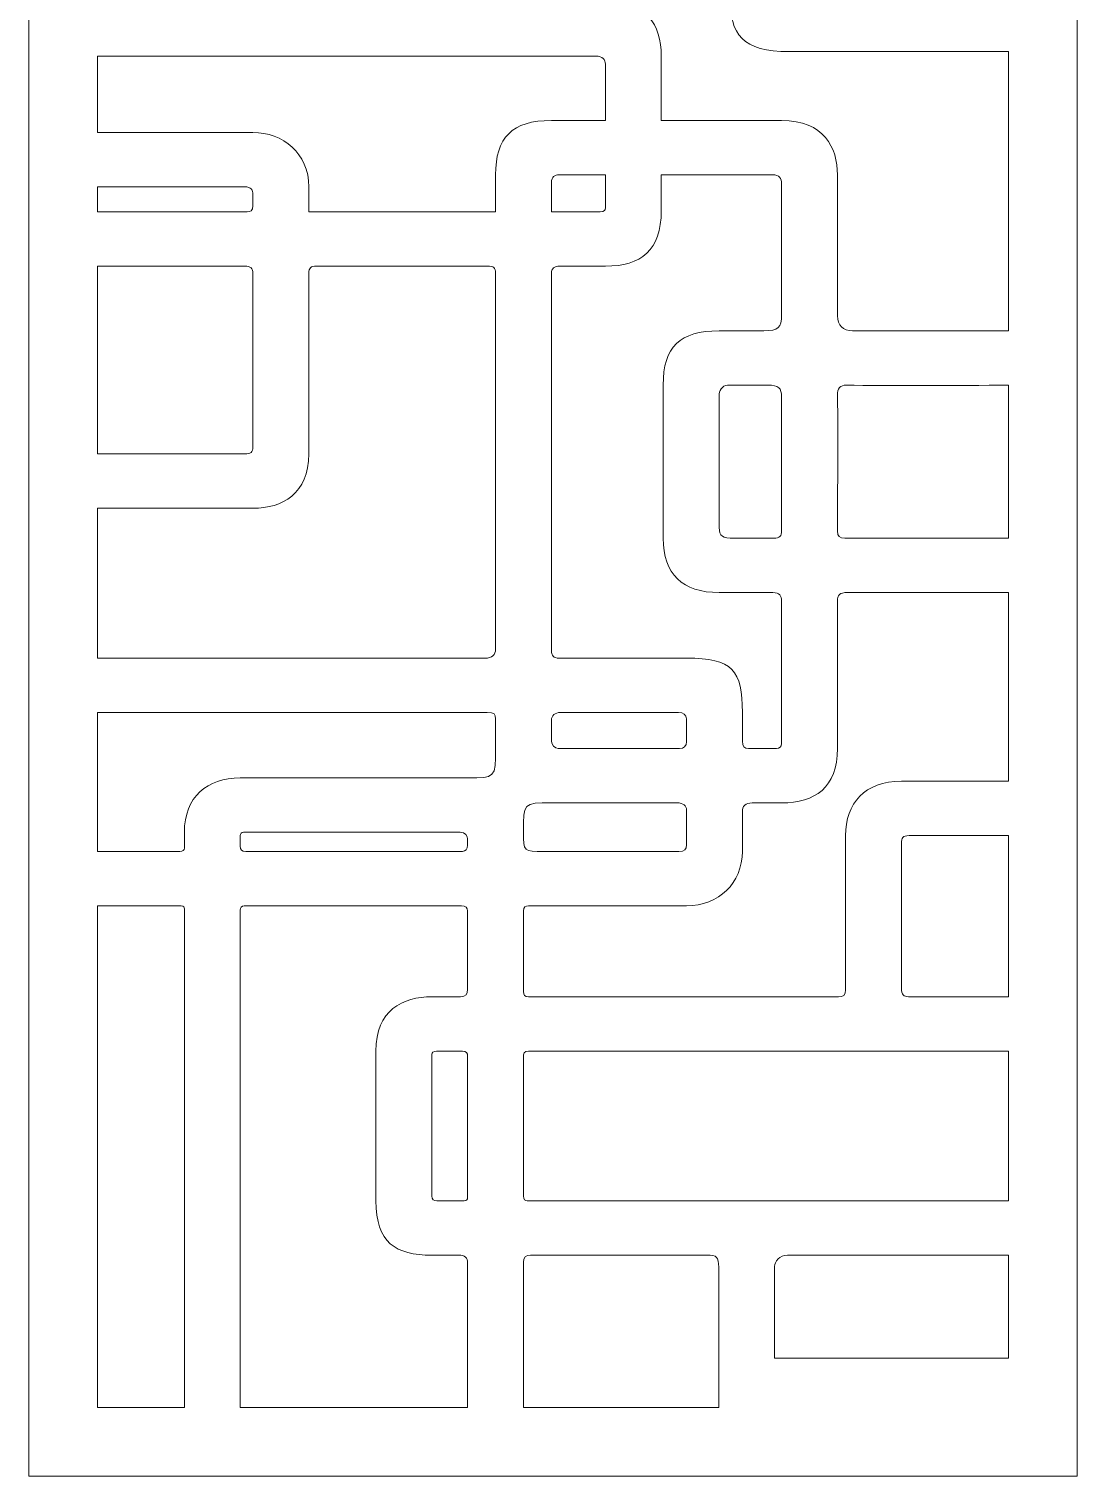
# Model space of a CAD drawing. Header units: centimetres. Extents: x -9.5 to 9.6, y -13.2 to 12.8.
# Drawn here: x 0.57 to 9.58, y -13.15 to -0.71 of the extents above; entities that cross this region are included whole.
import ezdxf

# ---------------------------------------------------------------- set-up
doc = ezdxf.new("R2010")
doc.units = ezdxf.units.CM
doc.header["$MEASUREMENT"] = 0
doc.layers.add('layer 1', color=7, linetype='Continuous')

msp = doc.modelspace()

# ---------------------------------------------------------------- linework, layer by layer
at = {"layer": 'layer 1', "color": 242, "lineweight": 20}
for points, knots in [([(0.57252, 12.79005), (0.57252, 12.79005), (9.57716, 12.79005), (9.57716, 12.79005), (9.57716, 12.79005), (9.57716, 12.79005), (9.57716, -13.15187), (9.57716, -13.15187), (9.57716, -13.15187), (9.57716, -13.15187), (0.57252, -13.15187), (0.57252, -13.15187), (0.57252, -13.15187), (0.57252, -13.15187), (0.57252, 12.79005), (0.57252, 12.79005)], [0, 0, 0, 0, 0.2, 0.2, 0.2, 0.2, 0.4, 0.4, 0.4, 0.4, 0.6, 0.6, 0.6, 0.6, 1, 1, 1, 1]), ([(8.98757, -0.90946), (8.98757, -0.90946), (7.10527, -0.90946), (7.10527, -0.90946), (7.10527, -0.90946), (6.70032, -0.90946), (6.59599, -0.76374), (6.59599, -0.44222), (6.59599, -0.44222), (6.59599, -0.15762), (6.59599, 0.12697), (6.59599, 0.41157), (6.59599, 0.41157), (6.59599, 0.42917), (6.58438, 0.44302), (6.56575, 0.44302), (6.56575, 0.44302), (6.03438, 0.44302), (5.50301, 0.44302), (4.97164, 0.44302), (4.97164, 0.44302), (4.9373, 0.44302), (4.91925, 0.41781), (4.91925, 0.38526), (4.91925, 0.38526), (4.91925, 0.1145), (4.91925, -0.15625), (4.91925, -0.42701), (4.91925, -0.42701), (4.91925, -0.46278), (4.93861, -0.48116), (4.9713, -0.48116), (4.9713, -0.48116), (5.15583, -0.48116), (5.34037, -0.48116), (5.5249, -0.48116), (5.5249, -0.48116), (5.87609, -0.48116), (6.00493, -0.67309), (6.00493, -0.94841), (6.00493, -0.94841), (6.00493, -1.13275), (6.00493, -1.3171), (6.00493, -1.50144), (6.00493, -1.50144), (6.3494, -1.50144), (6.69388, -1.50144), (7.03835, -1.50144), (7.03835, -1.50144), (7.40421, -1.50144), (7.51838, -1.73458), (7.51838, -1.96869), (7.51838, -1.96869), (7.51838, -2.37251), (7.51838, -2.77632), (7.51838, -3.18014), (7.51838, -3.18014), (7.51838, -3.26301), (7.56697, -3.30919), (7.64872, -3.30919), (7.64872, -3.30919), (7.64872, -3.30919), (8.98757, -3.30919), (8.98757, -3.30919), (8.98757, -3.30919), (8.98757, -3.30919), (8.98757, -0.90946), (8.98757, -0.90946)], [0, 0, 0, 0, 0.05555556, 0.05555556, 0.05555556, 0.05555556, 0.11111111, 0.11111111, 0.11111111, 0.11111111, 0.16666667, 0.16666667, 0.16666667, 0.16666667, 0.22222222, 0.22222222, 0.22222222, 0.22222222, 0.27777778, 0.27777778, 0.27777778, 0.27777778, 0.33333333, 0.33333333, 0.33333333, 0.33333333, 0.38888889, 0.38888889, 0.38888889, 0.38888889, 0.44444444, 0.44444444, 0.44444444, 0.44444444, 0.5, 0.5, 0.5, 0.5, 0.55555556, 0.55555556, 0.55555556, 0.55555556, 0.61111111, 0.61111111, 0.61111111, 0.61111111, 0.66666667, 0.66666667, 0.66666667, 0.66666667, 0.72222222, 0.72222222, 0.72222222, 0.72222222, 0.77777778, 0.77777778, 0.77777778, 0.77777778, 0.83333333, 0.83333333, 0.83333333, 0.83333333, 0.88888889, 0.88888889, 0.88888889, 0.88888889, 1, 1, 1, 1]), ([(1.16211, -1.60469), (1.16211, -1.60469), (2.49738, -1.60469), (2.49738, -1.60469), (2.49738, -1.60469), (2.75153, -1.60469), (2.9774, -1.78163), (2.9774, -2.07193), (2.9774, -2.07193), (2.9774, -2.14344), (2.9774, -2.21494), (2.9774, -2.28645), (2.9774, -2.28645), (3.51204, -2.28645), (4.04667, -2.28645), (4.5813, -2.28645), (4.5813, -2.28645), (4.5813, -2.18053), (4.5813, -2.07461), (4.5813, -1.96869), (4.5813, -1.96869), (4.5813, -1.6495), (4.7219, -1.50144), (5.06133, -1.50144), (5.06133, -1.50144), (5.21585, -1.50144), (5.37038, -1.50144), (5.5249, -1.50144), (5.5249, -1.50144), (5.5249, -1.34014), (5.5249, -1.17884), (5.5249, -1.01754), (5.5249, -1.01754), (5.5249, -0.9786), (5.50069, -0.94841), (5.44098, -0.94841), (5.44098, -0.94841), (5.44098, -0.94841), (1.16211, -0.94841), (1.16211, -0.94841), (1.16211, -0.94841), (1.16211, -0.94841), (1.16211, -1.60469), (1.16211, -1.60469)], [0, 0, 0, 0, 0.08333333, 0.08333333, 0.08333333, 0.08333333, 0.16666667, 0.16666667, 0.16666667, 0.16666667, 0.25, 0.25, 0.25, 0.25, 0.33333333, 0.33333333, 0.33333333, 0.33333333, 0.41666667, 0.41666667, 0.41666667, 0.41666667, 0.5, 0.5, 0.5, 0.5, 0.58333333, 0.58333333, 0.58333333, 0.58333333, 0.66666667, 0.66666667, 0.66666667, 0.66666667, 0.75, 0.75, 0.75, 0.75, 0.83333333, 0.83333333, 0.83333333, 0.83333333, 1, 1, 1, 1]), ([(7.03835, -6.85675), (7.03835, -6.44841), (7.03835, -6.04006), (7.03835, -5.63172), (7.03835, -5.63172), (7.03835, -5.58738), (7.02267, -5.55842), (6.96281, -5.55842), (6.96281, -5.55842), (6.80892, -5.55842), (6.65504, -5.55842), (6.50115, -5.55842), (6.50115, -5.55842), (6.1883, -5.55842), (6.02112, -5.40173), (6.02112, -5.09117), (6.02112, -5.09117), (6.02112, -4.65293), (6.02112, -4.21468), (6.02112, -3.77644), (6.02112, -3.77644), (6.02112, -3.44636), (6.16466, -3.30919), (6.50115, -3.30919), (6.50115, -3.30919), (6.62986, -3.30919), (6.75856, -3.30919), (6.88726, -3.30919), (6.88726, -3.30919), (7.01357, -3.30919), (7.03835, -3.28303), (7.03835, -3.17098), (7.03835, -3.17098), (7.03835, -2.79582), (7.03835, -2.42067), (7.03835, -2.04552), (7.03835, -2.04552), (7.03835, -1.99742), (7.0216, -1.96869), (6.95762, -1.96869), (6.95762, -1.96869), (6.64005, -1.96869), (6.32249, -1.96869), (6.00493, -1.96869), (6.00493, -1.96869), (6.00493, -2.07422), (6.00493, -2.17587), (6.00493, -2.27666), (6.00493, -2.27666), (6.00493, -2.61615), (5.83233, -2.7537), (5.5249, -2.7537), (5.5249, -2.7537), (5.39452, -2.7537), (5.26414, -2.7537), (5.13376, -2.7537), (5.13376, -2.7537), (5.08816, -2.7537), (5.06133, -2.77449), (5.06133, -2.81447), (5.06133, -2.81447), (5.06133, -3.8946), (5.06133, -4.97473), (5.06133, -6.05486), (5.06133, -6.05486), (5.06133, -6.0989), (5.08239, -6.1225), (5.12479, -6.1225), (5.12479, -6.1225), (5.49045, -6.1225), (5.8561, -6.1225), (6.22176, -6.1225), (6.22176, -6.1225), (6.62, -6.1225), (6.70179, -6.22542), (6.70179, -6.58974), (6.70179, -6.58974), (6.70179, -6.67183), (6.70179, -6.75393), (6.70179, -6.83602), (6.70179, -6.83602), (6.70179, -6.87926), (6.71943, -6.8988), (6.75438, -6.8988), (6.75438, -6.8988), (6.83425, -6.8988), (6.91411, -6.8988), (6.99398, -6.8988), (6.99398, -6.8988), (7.02304, -6.8988), (7.03835, -6.88572), (7.03835, -6.85675)], [0, 0, 0, 0, 0.04166667, 0.04166667, 0.04166667, 0.04166667, 0.08333333, 0.08333333, 0.08333333, 0.08333333, 0.125, 0.125, 0.125, 0.125, 0.16666667, 0.16666667, 0.16666667, 0.16666667, 0.20833333, 0.20833333, 0.20833333, 0.20833333, 0.25, 0.25, 0.25, 0.25, 0.29166667, 0.29166667, 0.29166667, 0.29166667, 0.33333333, 0.33333333, 0.33333333, 0.33333333, 0.375, 0.375, 0.375, 0.375, 0.41666667, 0.41666667, 0.41666667, 0.41666667, 0.45833333, 0.45833333, 0.45833333, 0.45833333, 0.5, 0.5, 0.5, 0.5, 0.54166667, 0.54166667, 0.54166667, 0.54166667, 0.58333333, 0.58333333, 0.58333333, 0.58333333, 0.625, 0.625, 0.625, 0.625, 0.66666667, 0.66666667, 0.66666667, 0.66666667, 0.70833333, 0.70833333, 0.70833333, 0.70833333, 0.75, 0.75, 0.75, 0.75, 0.79166667, 0.79166667, 0.79166667, 0.79166667, 0.83333333, 0.83333333, 0.83333333, 0.83333333, 0.875, 0.875, 0.875, 0.875, 0.91666667, 0.91666667, 0.91666667, 0.91666667, 1, 1, 1, 1]), ([(5.06133, -2.28645), (5.20136, -2.28645), (5.3414, -2.28645), (5.48144, -2.28645), (5.48144, -2.28645), (5.51535, -2.28645), (5.5249, -2.27129), (5.5249, -2.2517), (5.5249, -2.2517), (5.5249, -2.15736), (5.5249, -2.06302), (5.5249, -1.96869), (5.5249, -1.96869), (5.39211, -1.96869), (5.25931, -1.96869), (5.12652, -1.96869), (5.12652, -1.96869), (5.08957, -1.96869), (5.06133, -1.98638), (5.06133, -2.03323), (5.06133, -2.03323), (5.06133, -2.11764), (5.06133, -2.20205), (5.06133, -2.28645)], [0, 0, 0, 0, 0.14285714, 0.14285714, 0.14285714, 0.14285714, 0.28571429, 0.28571429, 0.28571429, 0.28571429, 0.42857143, 0.42857143, 0.42857143, 0.42857143, 0.57142857, 0.57142857, 0.57142857, 0.57142857, 0.71428571, 0.71428571, 0.71428571, 0.71428571, 1, 1, 1, 1]), ([(1.16211, -2.28645), (1.16211, -2.28645), (2.44647, -2.28645), (2.44647, -2.28645), (2.44647, -2.28645), (2.47624, -2.28645), (2.49738, -2.27791), (2.49738, -2.23575), (2.49738, -2.23575), (2.49738, -2.20349), (2.49738, -2.17123), (2.49738, -2.13897), (2.49738, -2.13897), (2.49738, -2.0984), (2.48321, -2.07193), (2.42379, -2.07193), (2.42379, -2.07193), (2.42379, -2.07193), (1.16211, -2.07193), (1.16211, -2.07193), (1.16211, -2.07193), (1.16211, -2.07193), (1.16211, -2.28645), (1.16211, -2.28645)], [0, 0, 0, 0, 0.14285714, 0.14285714, 0.14285714, 0.14285714, 0.28571429, 0.28571429, 0.28571429, 0.28571429, 0.42857143, 0.42857143, 0.42857143, 0.42857143, 0.57142857, 0.57142857, 0.57142857, 0.57142857, 0.71428571, 0.71428571, 0.71428571, 0.71428571, 1, 1, 1, 1]), ([(1.16211, -6.1225), (1.16211, -6.1225), (4.48924, -6.1225), (4.48924, -6.1225), (4.48924, -6.1225), (4.55027, -6.1225), (4.5813, -6.09361), (4.5813, -6.04492), (4.5813, -6.04492), (4.5813, -4.96751), (4.5813, -3.89008), (4.5813, -2.81267), (4.5813, -2.81267), (4.5813, -2.76765), (4.56587, -2.7537), (4.50924, -2.7537), (4.50924, -2.7537), (4.02087, -2.7537), (3.53249, -2.7537), (3.04412, -2.7537), (3.04412, -2.7537), (2.99137, -2.7537), (2.9774, -2.76761), (2.9774, -2.81671), (2.9774, -2.81671), (2.9774, -3.33343), (2.9774, -3.85014), (2.9774, -4.36686), (2.9774, -4.36686), (2.9774, -4.70981), (2.74848, -4.8341), (2.49738, -4.8341), (2.49738, -4.8341), (2.49738, -4.8341), (1.16211, -4.8341), (1.16211, -4.8341), (1.16211, -4.8341), (1.16211, -4.8341), (1.16211, -6.1225), (1.16211, -6.1225)], [0, 0, 0, 0, 0.09090909, 0.09090909, 0.09090909, 0.09090909, 0.18181818, 0.18181818, 0.18181818, 0.18181818, 0.27272727, 0.27272727, 0.27272727, 0.27272727, 0.36363636, 0.36363636, 0.36363636, 0.36363636, 0.45454545, 0.45454545, 0.45454545, 0.45454545, 0.54545455, 0.54545455, 0.54545455, 0.54545455, 0.63636364, 0.63636364, 0.63636364, 0.63636364, 0.72727273, 0.72727273, 0.72727273, 0.72727273, 0.81818182, 0.81818182, 0.81818182, 0.81818182, 1, 1, 1, 1]), ([(1.16211, -4.36686), (1.16211, -4.36686), (2.42854, -4.36686), (2.42854, -4.36686), (2.42854, -4.36686), (2.47603, -4.36686), (2.49738, -4.35255), (2.49738, -4.3063), (2.49738, -4.3063), (2.49738, -3.80977), (2.49738, -3.31324), (2.49738, -2.81671), (2.49738, -2.81671), (2.49738, -2.77281), (2.47853, -2.7537), (2.42539, -2.7537), (2.42539, -2.7537), (2.42539, -2.7537), (1.16211, -2.7537), (1.16211, -2.7537), (1.16211, -2.7537), (1.16211, -2.7537), (1.16211, -4.36686), (1.16211, -4.36686)], [0, 0, 0, 0, 0.14285714, 0.14285714, 0.14285714, 0.14285714, 0.28571429, 0.28571429, 0.28571429, 0.28571429, 0.42857143, 0.42857143, 0.42857143, 0.42857143, 0.57142857, 0.57142857, 0.57142857, 0.57142857, 0.71428571, 0.71428571, 0.71428571, 0.71428571, 1, 1, 1, 1]), ([(6.59812, -5.09117), (6.7414, -5.09117), (6.83368, -5.09117), (6.9707, -5.09117), (6.9707, -5.09117), (7.02467, -5.09117), (7.03835, -5.07715), (7.03835, -5.02475), (7.03835, -5.02475), (7.03835, -4.63702), (7.03835, -4.26688), (7.03835, -3.87915), (7.03835, -3.87915), (7.03835, -3.7997), (7.01254, -3.77644), (6.92084, -3.77644), (6.92084, -3.77644), (6.80499, -3.77644), (6.68913, -3.77644), (6.57328, -3.77644), (6.57328, -3.77644), (6.52732, -3.77644), (6.50115, -3.83011), (6.50115, -3.86393), (6.50115, -3.86393), (6.50115, -4.24457), (6.50115, -4.59505), (6.50115, -4.97252), (6.50115, -4.97252), (6.50115, -5.05186), (6.51215, -5.09117), (6.59812, -5.09117)], [0, 0, 0, 0, 0.11111111, 0.11111111, 0.11111111, 0.11111111, 0.22222222, 0.22222222, 0.22222222, 0.22222222, 0.33333333, 0.33333333, 0.33333333, 0.33333333, 0.44444444, 0.44444444, 0.44444444, 0.44444444, 0.55555556, 0.55555556, 0.55555556, 0.55555556, 0.66666667, 0.66666667, 0.66666667, 0.66666667, 0.77777778, 0.77777778, 0.77777778, 0.77777778, 1, 1, 1, 1]), ([(8.98757, -3.77693), (8.56604, -3.7783), (7.94065, -3.78172), (7.59418, -3.77644), (7.59418, -3.77644), (7.54596, -3.7757), (7.51691, -3.80535), (7.51838, -3.86067), (7.51838, -3.86067), (7.52903, -4.26192), (7.51838, -4.62816), (7.51838, -5.02954), (7.51838, -5.02954), (7.51838, -5.07619), (7.53953, -5.09117), (7.58126, -5.09117), (7.58126, -5.09117), (7.58126, -5.09117), (8.98757, -5.09117), (8.98757, -5.09117), (8.98757, -5.09117), (8.98757, -5.09117), (8.98757, -3.77693), (8.98757, -3.77693)], [0, 0, 0, 0, 0.14285714, 0.14285714, 0.14285714, 0.14285714, 0.28571429, 0.28571429, 0.28571429, 0.28571429, 0.42857143, 0.42857143, 0.42857143, 0.42857143, 0.57142857, 0.57142857, 0.57142857, 0.57142857, 0.71428571, 0.71428571, 0.71428571, 0.71428571, 1, 1, 1, 1]), ([(8.98757, -5.55842), (8.98757, -5.55842), (7.6054, -5.55842), (7.6054, -5.55842), (7.6054, -5.55842), (7.53785, -5.55842), (7.51838, -5.57941), (7.51838, -5.63501), (7.51838, -5.63501), (7.51838, -6.06656), (7.51838, -6.46725), (7.51838, -6.8988), (7.51838, -6.8988), (7.51838, -7.23586), (7.32721, -7.36604), (7.03835, -7.36604), (7.03835, -7.36604), (6.95421, -7.36604), (6.87007, -7.36604), (6.78593, -7.36604), (6.78593, -7.36604), (6.72668, -7.36604), (6.70179, -7.39544), (6.70179, -7.44429), (6.70179, -7.44429), (6.70179, -7.55732), (6.70179, -7.67035), (6.70179, -7.78338), (6.70179, -7.78338), (6.70179, -8.05718), (6.49941, -8.25062), (6.22176, -8.25062), (6.22176, -8.25062), (5.76958, -8.25062), (5.31739, -8.25062), (4.86521, -8.25062), (4.86521, -8.25062), (4.83544, -8.25062), (4.82145, -8.26424), (4.82145, -8.29339), (4.82145, -8.29339), (4.82145, -8.52441), (4.82145, -8.75542), (4.82145, -8.98644), (4.82145, -8.98644), (4.82145, -9.01827), (4.83175, -9.03264), (4.86375, -9.03264), (4.86375, -9.03264), (5.75202, -9.03264), (6.6403, -9.03264), (7.52857, -9.03264), (7.52857, -9.03264), (7.56744, -9.03264), (7.58915, -9.02014), (7.58915, -8.97212), (7.58915, -8.97212), (7.58915, -8.53069), (7.58915, -8.08927), (7.58915, -7.64784), (7.58915, -7.64784), (7.58915, -7.36959), (7.75045, -7.18059), (8.06918, -7.18059), (8.06918, -7.18059), (8.06918, -7.18059), (8.98757, -7.18059), (8.98757, -7.18059), (8.98757, -7.18059), (8.98757, -7.18059), (8.98757, -5.55842), (8.98757, -5.55842)], [0, 0, 0, 0, 0.05263158, 0.05263158, 0.05263158, 0.05263158, 0.10526316, 0.10526316, 0.10526316, 0.10526316, 0.15789474, 0.15789474, 0.15789474, 0.15789474, 0.21052632, 0.21052632, 0.21052632, 0.21052632, 0.26315789, 0.26315789, 0.26315789, 0.26315789, 0.31578947, 0.31578947, 0.31578947, 0.31578947, 0.36842105, 0.36842105, 0.36842105, 0.36842105, 0.42105263, 0.42105263, 0.42105263, 0.42105263, 0.47368421, 0.47368421, 0.47368421, 0.47368421, 0.52631579, 0.52631579, 0.52631579, 0.52631579, 0.57894737, 0.57894737, 0.57894737, 0.57894737, 0.63157895, 0.63157895, 0.63157895, 0.63157895, 0.68421053, 0.68421053, 0.68421053, 0.68421053, 0.73684211, 0.73684211, 0.73684211, 0.73684211, 0.78947368, 0.78947368, 0.78947368, 0.78947368, 0.84210526, 0.84210526, 0.84210526, 0.84210526, 0.89473684, 0.89473684, 0.89473684, 0.89473684, 1, 1, 1, 1]), ([(1.16211, -7.78338), (1.16211, -7.78338), (1.86871, -7.78338), (1.86871, -7.78338), (1.86871, -7.78338), (1.89601, -7.78338), (1.90763, -7.7737), (1.90763, -7.75518), (1.90763, -7.75518), (1.90763, -7.70989), (1.90763, -7.6646), (1.90763, -7.61932), (1.90763, -7.61932), (1.90763, -7.31593), (2.10349, -7.15207), (2.38766, -7.15207), (2.38766, -7.15207), (3.03891, -7.15207), (3.69017, -7.15207), (4.34142, -7.15207), (4.34142, -7.15207), (4.57958, -7.15207), (4.5813, -7.15214), (4.5813, -6.8988), (4.5813, -6.8988), (4.5813, -6.81349), (4.5813, -6.72817), (4.5813, -6.64286), (4.5813, -6.64286), (4.5813, -6.60513), (4.57043, -6.58974), (4.50949, -6.58974), (4.50949, -6.58974), (4.50949, -6.58974), (1.16211, -6.58974), (1.16211, -6.58974), (1.16211, -6.58974), (1.16211, -6.58974), (1.16211, -7.78338), (1.16211, -7.78338)], [0, 0, 0, 0, 0.09090909, 0.09090909, 0.09090909, 0.09090909, 0.18181818, 0.18181818, 0.18181818, 0.18181818, 0.27272727, 0.27272727, 0.27272727, 0.27272727, 0.36363636, 0.36363636, 0.36363636, 0.36363636, 0.45454545, 0.45454545, 0.45454545, 0.45454545, 0.54545455, 0.54545455, 0.54545455, 0.54545455, 0.63636364, 0.63636364, 0.63636364, 0.63636364, 0.72727273, 0.72727273, 0.72727273, 0.72727273, 0.81818182, 0.81818182, 0.81818182, 0.81818182, 1, 1, 1, 1]), ([(5.11942, -6.8988), (5.46677, -6.8988), (5.81413, -6.8988), (6.16148, -6.8988), (6.16148, -6.8988), (6.19902, -6.8988), (6.22176, -6.87892), (6.22176, -6.84085), (6.22176, -6.84085), (6.22176, -6.77546), (6.22176, -6.71006), (6.22176, -6.64467), (6.22176, -6.64467), (6.22176, -6.61059), (6.19238, -6.58974), (6.15434, -6.58974), (6.15434, -6.58974), (5.8172, -6.58974), (5.48006, -6.58974), (5.14292, -6.58974), (5.14292, -6.58974), (5.08753, -6.58974), (5.06133, -6.61401), (5.06133, -6.65735), (5.06133, -6.65735), (5.06133, -6.71771), (5.06133, -6.77807), (5.06133, -6.83843), (5.06133, -6.83843), (5.06133, -6.8669), (5.09247, -6.8988), (5.11942, -6.8988)], [0, 0, 0, 0, 0.11111111, 0.11111111, 0.11111111, 0.11111111, 0.22222222, 0.22222222, 0.22222222, 0.22222222, 0.33333333, 0.33333333, 0.33333333, 0.33333333, 0.44444444, 0.44444444, 0.44444444, 0.44444444, 0.55555556, 0.55555556, 0.55555556, 0.55555556, 0.66666667, 0.66666667, 0.66666667, 0.66666667, 0.77777778, 0.77777778, 0.77777778, 0.77777778, 1, 1, 1, 1]), ([(6.14017, -7.36604), (5.78056, -7.36604), (5.42094, -7.36604), (5.06133, -7.36604), (5.06133, -7.36604), (4.82096, -7.36604), (4.82145, -7.36597), (4.82145, -7.61932), (4.82145, -7.61932), (4.82145, -7.78365), (4.82373, -7.78338), (4.99649, -7.78338), (4.99649, -7.78338), (5.38258, -7.78338), (5.76867, -7.78338), (6.15476, -7.78338), (6.15476, -7.78338), (6.20569, -7.78338), (6.22176, -7.76659), (6.22176, -7.72734), (6.22176, -7.72734), (6.22176, -7.62647), (6.22176, -7.5256), (6.22176, -7.42473), (6.22176, -7.42473), (6.22176, -7.39383), (6.19762, -7.36604), (6.14017, -7.36604)], [0, 0, 0, 0, 0.125, 0.125, 0.125, 0.125, 0.25, 0.25, 0.25, 0.25, 0.375, 0.375, 0.375, 0.375, 0.5, 0.5, 0.5, 0.5, 0.625, 0.625, 0.625, 0.625, 0.75, 0.75, 0.75, 0.75, 1, 1, 1, 1]), ([(4.34142, -7.73089), (4.34142, -7.70955), (4.34142, -7.70104), (4.34142, -7.67647), (4.34142, -7.67647), (4.34142, -7.65123), (4.32433, -7.61932), (4.27719, -7.61932), (4.27719, -7.61932), (3.65719, -7.61932), (3.03719, -7.61932), (2.41718, -7.61932), (2.41718, -7.61932), (2.39833, -7.61932), (2.38766, -7.63271), (2.38766, -7.64796), (2.38766, -7.64796), (2.38766, -7.67797), (2.38766, -7.71108), (2.38766, -7.738), (2.38766, -7.738), (2.38766, -7.7729), (2.39832, -7.78338), (2.43679, -7.78338), (2.43679, -7.78338), (3.05922, -7.78338), (3.67304, -7.78338), (4.29593, -7.78338), (4.29593, -7.78338), (4.32602, -7.78338), (4.34142, -7.76237), (4.34142, -7.73089)], [0, 0, 0, 0, 0.11111111, 0.11111111, 0.11111111, 0.11111111, 0.22222222, 0.22222222, 0.22222222, 0.22222222, 0.33333333, 0.33333333, 0.33333333, 0.33333333, 0.44444444, 0.44444444, 0.44444444, 0.44444444, 0.55555556, 0.55555556, 0.55555556, 0.55555556, 0.66666667, 0.66666667, 0.66666667, 0.66666667, 0.77777778, 0.77777778, 0.77777778, 0.77777778, 1, 1, 1, 1]), ([(8.98757, -7.64784), (8.98757, -7.64784), (8.13595, -7.64784), (8.13595, -7.64784), (8.13595, -7.64784), (8.07485, -7.64784), (8.06918, -7.66757), (8.06918, -7.71275), (8.06918, -7.71275), (8.06918, -8.12865), (8.06918, -8.54456), (8.06918, -8.96046), (8.06918, -8.96046), (8.06918, -9.01425), (8.09032, -9.03264), (8.12965, -9.03264), (8.12965, -9.03264), (8.12965, -9.03264), (8.98757, -9.03264), (8.98757, -9.03264), (8.98757, -9.03264), (8.98757, -9.03264), (8.98757, -7.64784), (8.98757, -7.64784)], [0, 0, 0, 0, 0.14285714, 0.14285714, 0.14285714, 0.14285714, 0.28571429, 0.28571429, 0.28571429, 0.28571429, 0.42857143, 0.42857143, 0.42857143, 0.42857143, 0.57142857, 0.57142857, 0.57142857, 0.57142857, 0.71428571, 0.71428571, 0.71428571, 0.71428571, 1, 1, 1, 1]), ([(1.90763, -12.56228), (1.90763, -12.56228), (1.90763, -8.27579), (1.90763, -8.27579), (1.90763, -8.27579), (1.90763, -8.26574), (1.90205, -8.25062), (1.88119, -8.25062), (1.88119, -8.25062), (1.88119, -8.25062), (1.16211, -8.25062), (1.16211, -8.25062), (1.16211, -8.25062), (1.16211, -8.25062), (1.16211, -12.56228), (1.16211, -12.56228), (1.16211, -12.56228), (1.16211, -12.56228), (1.90763, -12.56228), (1.90763, -12.56228)], [0, 0, 0, 0, 0.16666667, 0.16666667, 0.16666667, 0.16666667, 0.33333333, 0.33333333, 0.33333333, 0.33333333, 0.5, 0.5, 0.5, 0.5, 0.66666667, 0.66666667, 0.66666667, 0.66666667, 1, 1, 1, 1]), ([(4.34142, -12.56228), (4.34142, -12.56228), (4.34142, -11.32126), (4.34142, -11.32126), (4.34142, -11.32126), (4.34142, -11.27556), (4.31813, -11.25337), (4.26459, -11.25337), (4.26459, -11.25337), (4.18776, -11.25337), (4.11094, -11.25337), (4.03411, -11.25337), (4.03411, -11.25337), (3.72199, -11.25337), (3.55408, -11.14671), (3.55408, -10.78612), (3.55408, -10.78612), (3.55408, -10.35738), (3.55408, -9.92863), (3.55408, -9.49989), (3.55408, -9.49989), (3.5482, -9.14657), (3.78711, -9.03418), (4.03411, -9.03264), (4.03411, -9.03264), (4.11574, -9.03264), (4.19737, -9.03264), (4.279, -9.03264), (4.279, -9.03264), (4.3254, -9.03264), (4.34142, -9.0069), (4.34142, -8.96911), (4.34142, -8.96911), (4.34142, -8.74387), (4.34142, -8.51863), (4.34142, -8.29339), (4.34142, -8.29339), (4.34142, -8.26819), (4.325, -8.25062), (4.28887, -8.25062), (4.28887, -8.25062), (3.66678, -8.25062), (3.04469, -8.25062), (2.4226, -8.25062), (2.4226, -8.25062), (2.3997, -8.25062), (2.38766, -8.26651), (2.38766, -8.28729), (2.38766, -8.28729), (2.38766, -8.28729), (2.38766, -12.56228), (2.38766, -12.56228), (2.38766, -12.56228), (2.38766, -12.56228), (4.34142, -12.56228), (4.34142, -12.56228)], [0, 0, 0, 0, 0.06666667, 0.06666667, 0.06666667, 0.06666667, 0.13333333, 0.13333333, 0.13333333, 0.13333333, 0.2, 0.2, 0.2, 0.2, 0.26666667, 0.26666667, 0.26666667, 0.26666667, 0.33333333, 0.33333333, 0.33333333, 0.33333333, 0.4, 0.4, 0.4, 0.4, 0.46666667, 0.46666667, 0.46666667, 0.46666667, 0.53333333, 0.53333333, 0.53333333, 0.53333333, 0.6, 0.6, 0.6, 0.6, 0.66666667, 0.66666667, 0.66666667, 0.66666667, 0.73333333, 0.73333333, 0.73333333, 0.73333333, 0.8, 0.8, 0.8, 0.8, 0.86666667, 0.86666667, 0.86666667, 0.86666667, 1, 1, 1, 1]), ([(4.07732, -10.78612), (4.15573, -10.78612), (4.23413, -10.78612), (4.31254, -10.78612), (4.31254, -10.78612), (4.33154, -10.78612), (4.34142, -10.77384), (4.34142, -10.75688), (4.34142, -10.75688), (4.34142, -10.35071), (4.34142, -9.94454), (4.34142, -9.53837), (4.34142, -9.53837), (4.34142, -9.52066), (4.32872, -9.49989), (4.29821, -9.49989), (4.29821, -9.49989), (4.22324, -9.49989), (4.14828, -9.49989), (4.07331, -9.49989), (4.07331, -9.49989), (4.0456, -9.49989), (4.03411, -9.51292), (4.03411, -9.52686), (4.03411, -9.52686), (4.03411, -9.9335), (4.03411, -10.34014), (4.03411, -10.74677), (4.03411, -10.74677), (4.03411, -10.77483), (4.05322, -10.78612), (4.07732, -10.78612)], [0, 0, 0, 0, 0.11111111, 0.11111111, 0.11111111, 0.11111111, 0.22222222, 0.22222222, 0.22222222, 0.22222222, 0.33333333, 0.33333333, 0.33333333, 0.33333333, 0.44444444, 0.44444444, 0.44444444, 0.44444444, 0.55555556, 0.55555556, 0.55555556, 0.55555556, 0.66666667, 0.66666667, 0.66666667, 0.66666667, 0.77777778, 0.77777778, 0.77777778, 0.77777778, 1, 1, 1, 1]), ([(8.98757, -9.49989), (8.98757, -9.49989), (4.86361, -9.49989), (4.86361, -9.49989), (4.86361, -9.49989), (4.82602, -9.49989), (4.82145, -9.52394), (4.82145, -9.55416), (4.82145, -9.55416), (4.82145, -9.95142), (4.82145, -10.34867), (4.82145, -10.74593), (4.82145, -10.74593), (4.82145, -10.77485), (4.8341, -10.78612), (4.85343, -10.78612), (4.85343, -10.78612), (4.85343, -10.78612), (8.98757, -10.78612), (8.98757, -10.78612), (8.98757, -10.78612), (8.98757, -10.78612), (8.98757, -9.49989), (8.98757, -9.49989)], [0, 0, 0, 0, 0.14285714, 0.14285714, 0.14285714, 0.14285714, 0.28571429, 0.28571429, 0.28571429, 0.28571429, 0.42857143, 0.42857143, 0.42857143, 0.42857143, 0.57142857, 0.57142857, 0.57142857, 0.57142857, 0.71428571, 0.71428571, 0.71428571, 0.71428571, 1, 1, 1, 1]), ([(6.49819, -12.56228), (6.49819, -12.56228), (6.49819, -12.13861), (6.49819, -12.13861), (6.49819, -12.13861), (6.49819, -11.86535), (6.49819, -11.63027), (6.49819, -11.35702), (6.49819, -11.35702), (6.49819, -11.26902), (6.48406, -11.25337), (6.3961, -11.25337), (6.3961, -11.25337), (5.88682, -11.25337), (5.39448, -11.25337), (4.88278, -11.25337), (4.88278, -11.25337), (4.83946, -11.25337), (4.82145, -11.27273), (4.82145, -11.3149), (4.82145, -11.3149), (4.82145, -11.3149), (4.82145, -12.56228), (4.82145, -12.56228), (4.82145, -12.56228), (4.82145, -12.56228), (6.49819, -12.56228), (6.49819, -12.56228)], [0, 0, 0, 0, 0.125, 0.125, 0.125, 0.125, 0.25, 0.25, 0.25, 0.25, 0.375, 0.375, 0.375, 0.375, 0.5, 0.5, 0.5, 0.5, 0.625, 0.625, 0.625, 0.625, 0.75, 0.75, 0.75, 0.75, 1, 1, 1, 1]), ([(8.98757, -11.25337), (8.98757, -11.25337), (7.08862, -11.25337), (7.08862, -11.25337), (7.08862, -11.25337), (7.02117, -11.25337), (6.97822, -11.30831), (6.97822, -11.35177), (6.97822, -11.35177), (6.97822, -11.63071), (6.97822, -11.85966), (6.97822, -12.13861), (6.97822, -12.13861), (6.97822, -12.13861), (8.98757, -12.13861), (8.98757, -12.13861), (8.98757, -12.13861), (8.98757, -12.13861), (8.98757, -11.25337), (8.98757, -11.25337)], [0, 0, 0, 0, 0.16666667, 0.16666667, 0.16666667, 0.16666667, 0.33333333, 0.33333333, 0.33333333, 0.33333333, 0.5, 0.5, 0.5, 0.5, 0.66666667, 0.66666667, 0.66666667, 0.66666667, 1, 1, 1, 1])]:
    msp.add_open_spline(points, degree=3, knots=knots, dxfattribs=at)

doc.saveas('drawing.dxf')
